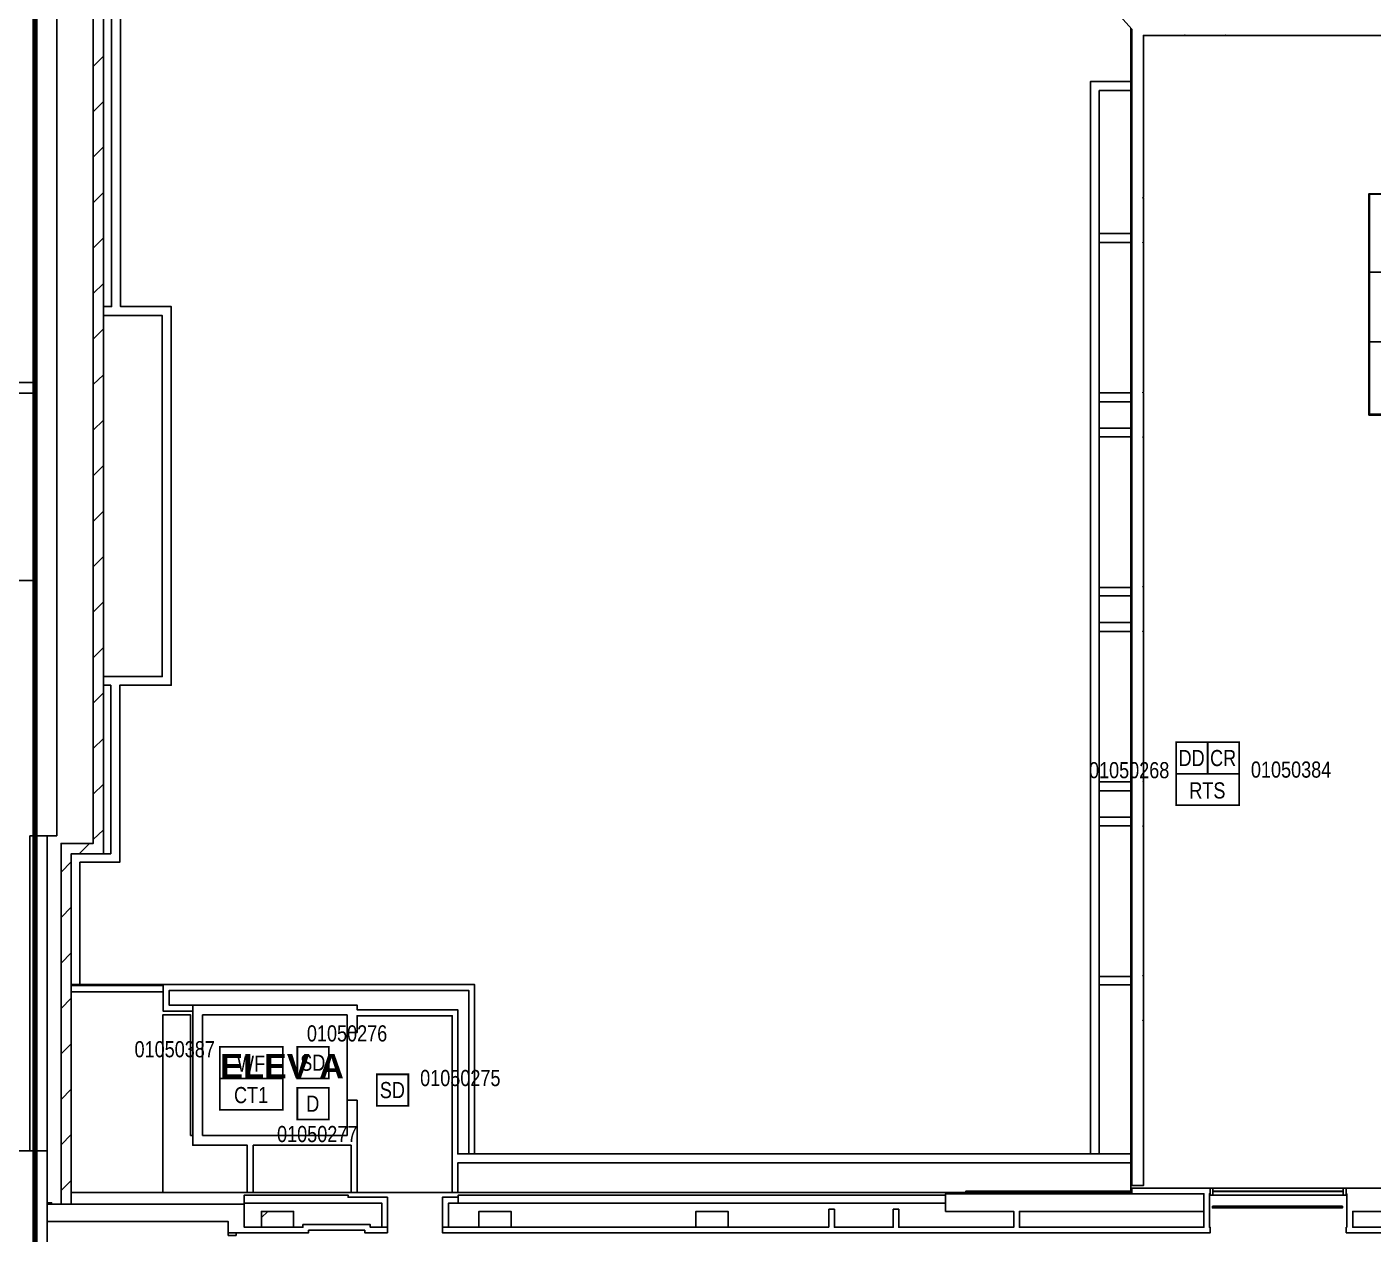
# Model space of a CAD drawing. Header units: inches. Extents: x 10004 to 17737, y 28227 to 35905.
# Drawn here: x 11699 to 12699, y 29451 to 30347 of the extents above; entities that cross this region are included whole.
import ezdxf
from ezdxf.enums import TextEntityAlignment as Align

# ---------------------------------------------------------------- set-up
doc = ezdxf.new("R2010")
doc.units = ezdxf.units.IN
doc.header["$LTSCALE"] = 0.25
doc.header["$MEASUREMENT"] = 0
for name, color, linetype in [('BACKGROUND', 8, 'Continuous'), ('DUCT DETECTOR', 1, 'Continuous'), ('HEAT DETECTOR', 1, 'Continuous'), ('MONITOR MODULE', 1, 'Continuous'), ('RELAY MODULES', 1, 'Continuous'), ('REMOTE TEST STATION', 1, 'Continuous'), ('SMOKE DETECTOR', 1, 'Continuous'), ('WATERFLOW SWITCH', 1, 'Continuous')]:
    doc.layers.add(name, color=color, linetype=linetype)
doc.styles.add('Arial', font='arial.ttf', dxfattribs={"width": 0.8})
doc.styles.add('PDF Arial Bold', font='arialbd.ttf')

# ---------------------------------------------------------------- blocks, each defined once
blk = doc.blocks.new('SIGA-HRD')
at = {"layer": 'HEAT DETECTOR', "const_width": 1.3}
blk.add_lwpolyline([(-11.5, -11.68), (-11.5, 11.7), (11.89, 11.7), (11.89, -11.68)], close=True, dxfattribs=at)
at = {"layer": 'HEAT DETECTOR', "style": 'Arial', "width": 0.8}
blk.add_text('D', height=12, dxfattribs=at).set_placement((0, 0), align=Align.MIDDLE)
for tag, p in [('ADDRESS', (20.64, 8.96)), ('ZONE', (20.64, -8.58))]:
    blk.add_attdef(tag, text='', height=12, dxfattribs=at).set_placement(p, align=Align.MIDDLE_LEFT)
blk.add_attdef('SUBSCRIPT', text='', height=12, dxfattribs=at).set_placement((-16.56, -9.02), align=Align.MIDDLE_RIGHT)
blk = doc.blocks.new('WATERFLOW SWITCH')
at = {"layer": 'WATERFLOW SWITCH', "const_width": 1.25}
blk.add_lwpolyline([(-23.19, 12.37), (23.58, 12.37), (23.58, -11.01), (-23.19, -11.01)], close=True, dxfattribs=at)
at = {"layer": 'WATERFLOW SWITCH', "style": 'Arial', "width": 0.8}
blk.add_text('WF', height=12, dxfattribs=at).set_placement((0, 0), align=Align.MIDDLE)
for tag, p in [('ADDRESS', (28.76, 11.59)), ('ZONE', (29.08, -8.75))]:
    blk.add_attdef(tag, text='', height=12, dxfattribs=at).set_placement(p, align=Align.MIDDLE_LEFT)
blk = doc.blocks.new('SIGA-CR')
at = {"layer": 'RELAY MODULES', "const_width": 1.3}
blk.add_lwpolyline([(-11.5, -11.68), (-11.5, 11.7), (11.89, 11.7), (11.89, -11.68)], close=True, dxfattribs=at)
at = {"layer": 'RELAY MODULES', "style": 'Arial', "width": 0.8}
blk.add_text('CR', height=12, dxfattribs=at).set_placement((0, 0), align=Align.MIDDLE)
for tag, p in [('ADDRESS', (20.64, 8.96)), ('ZONE', (20.64, -8.58))]:
    blk.add_attdef(tag, text='', height=12, dxfattribs=at).set_placement(p, align=Align.MIDDLE_LEFT)
blk.add_attdef('SUBSCRIPT', text='', height=12, dxfattribs=at).set_placement((-16.56, -9.02), align=Align.MIDDLE_RIGHT)
blk = doc.blocks.new('SIGA-SD')
at = {"layer": 'DUCT DETECTOR', "const_width": 1.3}
blk.add_lwpolyline([(-11.5, -11.68), (-11.5, 11.7), (11.89, 11.7), (11.89, -11.68)], close=True, dxfattribs=at)
at = {"layer": 'DUCT DETECTOR', "style": 'Arial', "width": 0.8}
blk.add_text('DD', height=12, dxfattribs=at).set_placement((0, 0), align=Align.MIDDLE)
for tag, p in [('ADDRESS', (20.64, 8.96)), ('ZONE', (20.64, -8.58))]:
    blk.add_attdef(tag, text='', height=12, dxfattribs=at).set_placement(p, align=Align.MIDDLE_LEFT)
blk.add_attdef('SUBSCRIPT', text='', height=12, dxfattribs=at).set_placement((-16.56, -9.02), align=Align.MIDDLE_RIGHT)
blk = doc.blocks.new('SD-TRK')
at = {"layer": 'REMOTE TEST STATION', "const_width": 1.25}
blk.add_lwpolyline([(-23.19, 12.37), (23.58, 12.37), (23.58, -11.01), (-23.19, -11.01)], close=True, dxfattribs=at)
at = {"layer": 'REMOTE TEST STATION', "style": 'Arial', "width": 0.8}
blk.add_text('RTS', height=12, dxfattribs=at).set_placement((0, 0), align=Align.MIDDLE)
blk.add_attdef('DD_NUMBER', text='', height=12, dxfattribs=at).set_placement((29.49, 10.17), align=Align.MIDDLE_LEFT)
blk = doc.blocks.new('SIGA-PD')
at = {"layer": 'SMOKE DETECTOR', "const_width": 1.3}
blk.add_lwpolyline([(-11.5, -11.68), (-11.5, 11.7), (11.89, 11.7), (11.89, -11.68)], close=True, dxfattribs=at)
at = {"layer": 'SMOKE DETECTOR', "style": 'Arial', "width": 0.8}
blk.add_text('SD', height=12, dxfattribs=at).set_placement((0, 0), align=Align.MIDDLE)
for tag, p in [('ADDRESS', (20.64, 8.96)), ('ZONE', (20.64, -8.58))]:
    blk.add_attdef(tag, text='', height=12, dxfattribs=at).set_placement(p, align=Align.MIDDLE_LEFT)
blk.add_attdef('SUBSCRIPT', text='', height=12, dxfattribs=at).set_placement((-16.56, -9.02), align=Align.MIDDLE_RIGHT)
blk = doc.blocks.new('SIGA-CT1')
at = {"layer": 'MONITOR MODULE', "const_width": 1.25}
blk.add_lwpolyline([(-23.19, 12.37), (23.58, 12.37), (23.58, -11.01), (-23.19, -11.01)], close=True, dxfattribs=at)
at = {"layer": 'MONITOR MODULE', "style": 'Arial', "width": 0.8}
blk.add_text('CT1', height=12, dxfattribs=at).set_placement((0, 0), align=Align.MIDDLE)

msp = doc.modelspace()

# ---------------------------------------------------------------- linework, layer by layer
at = {"lineweight": 0, "const_width": 4}
msp.add_lwpolyline([(11704.98, 30812.14), (11704.98, 29435.5)], dxfattribs=at)
at = {"layer": 'BACKGROUND'}
for points in [[(11704.33, 30075.41), (11704.33, 29746.63), (11721.21, 29746.63), (11721.21, 30786.49), (11721.21, 30803.38), (11271.37, 30803.38), (11271.37, 30786.49), (11704.33, 30786.49), (11704.33, 30083.38), (10543.09, 30083.38), (10543.09, 30075.41)], [(12589.04, 30341.43), (12589.04, 30341.11)], [(11701.14, 29746.63), (11701.14, 29512.47), (11714.21, 29512.47), (11714.21, 29746.63)], [(12579.8, 29484.76), (12579.8, 29479.66)], [(12678.88, 29484.76), (12676.65, 29484.76), (12676.65, 29479.66), (12678.88, 29479.66)], [(11962.7, 29455.77), (11966.84, 29455.77), (11966.84, 29473.61), (11966.84, 29478.07), (11937.53, 29478.07), (11937.53, 29479.66), (11860.44, 29479.66), (11860.44, 29473.61), (11937.53, 29473.61), (11962.7, 29473.61)], [(12381.32, 29479.66), (12019.41, 29479.66), (12019.41, 29473.61), (12381.32, 29473.61)], [(12579.48, 29471.38), (12676.01, 29471.38)], [(12579.48, 29471.38), (12579.48, 29471.06), (12579.48, 29470.74), (12579.48, 29470.42), (12579.48, 29470.1), (12579.48, 29470.42), (12579.48, 29470.74), (12579.48, 29471.06)], [(12676.01, 29470.1), (12579.48, 29470.1)], [(12676.01, 29471.38), (12676.01, 29471.06), (12676.01, 29470.74), (12676.01, 29470.42), (12676.01, 29470.1), (12676.01, 29470.42), (12676.01, 29470.74), (12676.01, 29471.06)], [(12728.58, 29467.55), (12728.58, 29455.77), (12683.66, 29455.77), (12683.66, 29467.55)]]:
    msp.add_lwpolyline(points, close=True, dxfattribs=at)
for points in [[(11755.3, 30442.42), (11755.94, 30442.42), (11755.94, 30408.65), (11748.29, 30408.65), (11748.29, 29740.9), (11732.05, 29740.9), (11724.4, 29740.9), (11724.4, 29472.97), (11732.05, 29472.97), (11732.05, 29630.67), (11732.05, 29635.45), (11732.05, 29636.08), (11732.05, 29733.25), (11738.42, 29733.25), (11748.29, 29733.25), (11761.36, 29733.25), (11761.36, 29858.46), (11755.94, 29858.46), (11755.94, 29864.83), (11755.94, 30133.08), (11755.94, 30139.77), (11755.94, 30408.65), (11755.94, 30139.77)], [(12519.59, 30345.89), (12438.03, 30437), (12426.24, 30437), (12426.24, 30437.64), (12426.24, 30443.69)], [(11732.05, 29630.67), (11800.22, 29630.67), (11800.22, 29635.45), (11738.42, 29635.45), (11738.42, 29726.88), (11761.36, 29726.88), (11768.05, 29726.88), (11768.05, 29858.46), (11799.59, 29858.46), (11806.28, 29858.46), (11806.28, 30133.08), (11806.28, 30139.77), (11768.68, 30139.77), (11768.68, 30408.65)], [(11761.99, 30408.65), (11761.99, 30139.77), (11755.94, 30139.77), (11755.94, 30133.08), (11799.59, 30133.08), (11799.59, 29864.83), (11755.94, 29864.83), (11755.94, 29858.46), (11755.94, 29733.25), (11748.29, 29733.25), (11738.42, 29733.25), (11732.05, 29733.25), (11732.05, 29636.08), (11732.05, 29635.45), (11732.05, 29636.08), (11800.22, 29636.08), (11800.22, 29635.45), (11738.42, 29635.45), (11732.05, 29635.45), (11732.05, 29630.67), (11732.05, 29481.57), (12518.95, 29481.57)], [(12558.77, 30341.43), (12558.77, 30341.11), (12528.19, 30341.11), (12558.77, 30341.11), (12558.77, 30341.43), (12559.09, 30341.43), (12559.09, 30341.11), (12589.04, 30341.11), (12589.04, 30341.43), (12589.04, 30341.11), (12754.38, 30341.11)], [(12619.94, 30341.11), (12589.04, 30341.11), (12559.09, 30341.11), (12559.09, 30341.43)], [(12589.04, 30341.43), (12589.04, 30341.43)], [(12519.59, 29486.67), (12528.19, 29486.67), (12528.19, 29609.32), (12527.87, 29609.32), (12527.87, 29609.64), (12528.19, 29609.64), (12528.19, 29642.46), (12527.87, 29642.46), (12527.87, 29642.77), (12528.19, 29642.77), (12528.19, 29753.64), (12527.87, 29753.64), (12527.87, 29753.96), (12528.19, 29753.96), (12528.19, 29787.09), (12527.87, 29787.09), (12528.19, 29787.09), (12528.19, 29898.28), (12527.87, 29898.28), (12527.87, 29898.6), (12528.19, 29898.6), (12528.19, 29931.41), (12527.87, 29931.41), (12527.87, 29931.73), (12528.19, 29931.73), (12528.19, 30042.6), (12527.87, 30042.6), (12527.87, 30042.92), (12528.19, 30042.92), (12528.19, 30075.73), (12527.87, 30075.73), (12527.87, 30076.05), (12528.19, 30076.05), (12528.19, 30187.23), (12527.87, 30187.23), (12527.87, 30187.55), (12528.19, 30187.55), (12528.19, 30220.37), (12527.87, 30220.37), (12527.87, 30220.69), (12528.19, 30220.69), (12528.19, 30341.11), (12528.19, 30220.69), (12527.87, 30220.69)], [(11748.29, 30318.17), (11755.94, 30325.82)], [(12519.59, 30307.02), (12495.37, 30307.02), (12489, 30307.02), (12489, 29510.24), (12495.37, 29510.24)], [(11748.29, 30284.4), (11755.94, 30292.05)], [(12495.37, 30300.33), (12519.59, 30300.33)], [(11748.29, 30250.63), (11755.94, 30258.28)], [(11748.29, 30216.86), (11755.94, 30224.51)], [(12710.74, 30059.16), (12695.76, 30059.16), (12695.76, 30223.55), (12931.83, 30223.55)], [(12709.14, 30165.25), (12696.08, 30165.25), (12696.08, 30223.23), (12932.15, 30223.23)], [(12709.14, 30223.23), (12696.08, 30223.23), (12696.08, 30059.8), (12710.42, 30059.8)], [(12527.87, 30220.37), (12528.19, 30220.37), (12528.19, 30187.55), (12527.87, 30187.55)], [(12519.59, 30193.92), (12495.37, 30193.92)], [(11748.29, 30183.09), (11755.94, 30190.74)], [(12495.37, 30187.23), (12519.59, 30187.23)], [(11748.29, 30149.32), (11755.94, 30156.97)], [(11799.59, 30133.08), (11799.59, 29864.83), (11755.94, 29864.83)], [(11748.29, 30115.55), (11755.94, 30123.2)], [(12709.14, 30113.64), (12696.08, 30113.64), (12696.08, 30072.86), (12696.08, 30059.8), (12728.58, 30059.8)], [(11748.29, 30081.78), (11755.94, 30089.11)], [(12519.59, 30075.73), (12495.37, 30075.73)], [(12527.87, 30075.73), (12528.19, 30075.73), (12528.19, 30042.92), (12527.87, 30042.92)], [(12495.37, 30069.04), (12519.59, 30069.04)], [(11748.29, 30048.01), (11755.94, 30055.34)], [(12519.59, 30049.29), (12495.37, 30049.29)], [(12495.37, 30042.92), (12519.59, 30042.92)], [(11748.29, 30013.92), (11755.94, 30021.57)], [(11748.29, 29980.15), (11755.94, 29987.8)], [(11748.29, 29946.38), (11755.94, 29954.03)], [(10543.09, 29936.19), (11704.33, 29936.19)], [(12527.87, 29931.41), (12528.19, 29931.41), (12528.19, 29898.6), (12527.87, 29898.6)], [(12519.59, 29931.09), (12495.37, 29931.09)], [(12495.37, 29924.72), (12519.59, 29924.72)], [(11748.29, 29912.61), (11755.94, 29920.26)], [(12519.59, 29904.97), (12495.37, 29904.97)], [(12495.37, 29898.28), (12519.59, 29898.28)], [(11748.29, 29878.85), (11755.94, 29886.49)], [(11748.29, 29845.08), (11755.94, 29852.72)], [(11755.94, 29858.46), (11755.94, 29733.25)], [(11748.29, 29811.31), (11755.94, 29818.95)], [(11748.29, 29777.54), (11755.94, 29784.86)], [(12519.59, 29786.77), (12495.37, 29786.77)], [(12527.87, 29787.09), (12527.87, 29787.09)], [(12527.87, 29787.09), (12528.19, 29787.09), (12528.19, 29753.96), (12527.87, 29753.96)], [(12495.37, 29780.08), (12519.59, 29780.08)], [(12519.59, 29760.33), (12495.37, 29760.33)], [(12495.37, 29753.96), (12519.59, 29753.96)], [(11748.29, 29743.77), (11755.94, 29751.09)], [(11737.78, 29733.25), (11745.43, 29740.9)], [(11724.4, 29719.55), (11732.05, 29727.2)], [(11724.4, 29685.78), (11732.05, 29693.43)], [(11724.4, 29652.01), (11732.05, 29659.66)], [(12519.59, 29642.14), (12495.37, 29642.14)], [(12527.87, 29642.46), (12528.19, 29642.46), (12528.19, 29609.64), (12527.87, 29609.64)], [(12519.59, 29510.24), (12019.09, 29510.24), (12019.09, 29612.83), (12019.09, 29617.29), (11944.22, 29617.29), (11944.22, 29620.79), (11822.21, 29620.79), (11804.68, 29620.79), (11804.68, 29631.62), (12027.37, 29631.62), (12027.37, 29510.24), (12031.51, 29510.24), (12031.51, 29636.08), (12027.37, 29636.08), (11800.22, 29636.08), (11800.22, 29631.62), (11800.22, 29616.33), (11804.68, 29616.33), (11822.21, 29616.33), (11822.21, 29620.79), (11822.21, 29613.46), (11822.21, 29523.94), (11820.61, 29523.94), (11820.61, 29613.46), (11799.9, 29613.46), (11799.9, 29481.57)], [(12495.37, 29635.77), (12519.59, 29635.77)], [(11724.4, 29618.24), (11732.05, 29625.89)], [(12014.95, 29612.83), (12014.95, 29481.57), (12014.95, 29612.83), (11944.22, 29612.83), (11944.22, 29600.4), (11936.9, 29600.4), (11936.9, 29613.46), (11829.53, 29613.46), (11829.53, 29523.94), (11936.9, 29523.94), (11936.9, 29612.83)], [(12527.87, 29609.32), (12528.19, 29609.32), (12528.19, 29486.67), (12527.87, 29486.67)], [(11724.4, 29584.47), (11732.05, 29592.12)], [(11724.4, 29550.7), (11732.05, 29558.35)], [(11822.21, 29523.94), (11822.21, 29516.61), (11862.67, 29516.61), (11862.67, 29481.57), (11867.13, 29481.57), (11867.13, 29516.61), (11939.76, 29516.61), (11939.76, 29481.57), (11944.22, 29481.57), (11944.22, 29516.61), (11944.22, 29523.94), (11944.22, 29550.07), (11936.9, 29550.07), (11936.9, 29523.94), (11829.53, 29523.94)], [(11724.4, 29516.93), (11732.05, 29524.58)], [(11739.37, 29393.32), (11732.05, 29399.06), (11723.44, 29402.56), (11714.21, 29403.84), (11723.44, 29405.11), (11732.05, 29408.61), (11739.37, 29414.35), (11714.21, 29439.84), (11714.21, 29441.75), (11714.21, 29512.47), (11690.31, 29512.47), (11690.31, 29448.12), (10878.56, 29448.12), (10878.56, 29455.77), (11296.54, 29455.77), (11296.54, 29472.65), (10530.03, 29472.65)], [(12014.95, 29481.57), (12019.09, 29481.57), (12019.09, 29503.55), (12519.59, 29503.55)], [(11724.4, 29483.16), (11732.05, 29490.49)], [(12441.53, 29467.55), (12489.32, 29467.55), (12441.53, 29467.55), (12436.12, 29467.55), (12436.12, 29455.77), (12573.11, 29455.77), (12573.11, 29480.61), (12519.59, 29480.61), (12519.59, 29484.76), (12577.89, 29484.76), (12579.8, 29484.76), (12628.22, 29484.76), (12676.65, 29484.76), (12676.65, 29479.66), (12628.22, 29479.66), (12579.8, 29479.66), (12577.89, 29479.66), (12577.89, 29484.76), (12577.89, 29480.61), (12577.25, 29480.61), (12577.25, 29455.77), (12577.89, 29455.77), (12577.89, 29451.62), (12436.12, 29451.62), (12431.97, 29451.62), (12342.45, 29451.62), (12298.81, 29451.62), (12294.67, 29451.62), (12007.62, 29451.62), (12007.62, 29455.77), (12012.08, 29455.77), (12012.08, 29473.61), (12019.41, 29473.61), (12019.41, 29478.07), (12007.62, 29478.07), (12007.62, 29473.61), (12007.62, 29455.77)], [(12519.59, 29481.89), (12396.29, 29481.89), (12396.29, 29481.57), (12519.59, 29481.57), (12396.29, 29481.57), (12396.29, 29482.53), (12519.59, 29482.53)], [(12397.25, 29481.89), (12397.25, 29481.57)], [(12401.07, 29481.89), (12401.07, 29481.57)], [(12404.9, 29481.89), (12404.9, 29481.57)], [(12408.4, 29481.89), (12408.4, 29481.57)], [(12412.22, 29481.89), (12412.22, 29481.57)], [(12416.05, 29481.89), (12416.05, 29481.57)], [(12419.87, 29481.89), (12419.87, 29481.57)], [(12423.37, 29481.89), (12423.37, 29481.57)], [(12427.2, 29481.89), (12427.2, 29481.57)], [(12431.02, 29481.89), (12431.02, 29481.57)], [(12434.84, 29481.89), (12434.84, 29481.57)], [(12438.35, 29481.89), (12438.35, 29481.57)], [(12442.17, 29481.89), (12442.17, 29481.57)], [(12445.99, 29481.89), (12445.99, 29481.57)], [(12449.5, 29481.89), (12449.5, 29481.57)], [(12453.32, 29481.89), (12453.32, 29481.57)], [(12457.14, 29481.89), (12457.14, 29481.57)], [(12460.97, 29481.89), (12460.97, 29481.57)], [(12464.47, 29481.89), (12464.47, 29481.57)], [(12468.29, 29481.89), (12468.29, 29481.57)], [(12472.12, 29481.89), (12472.12, 29481.57)], [(12475.62, 29481.89), (12475.62, 29481.57)], [(12479.44, 29481.89), (12479.44, 29481.57)], [(12483.27, 29481.89), (12483.27, 29481.57)], [(12487.09, 29481.89), (12487.09, 29481.57)], [(12490.59, 29481.89), (12490.59, 29481.57)], [(12494.42, 29481.89), (12494.42, 29481.57)], [(12498.24, 29481.89), (12498.24, 29481.57)], [(12502.06, 29481.89), (12502.06, 29481.57)], [(12505.57, 29481.89), (12505.57, 29481.57)], [(12509.39, 29481.89), (12509.39, 29481.57)], [(12513.21, 29481.89), (12513.21, 29481.57)], [(12516.72, 29481.89), (12516.72, 29481.57)], [(12676.65, 29482.21), (12628.22, 29482.21), (12579.8, 29482.21), (12628.22, 29482.21), (12628.22, 29482.53), (12628.22, 29482.21), (12676.65, 29482.21), (12676.65, 29482.53), (12628.22, 29482.53), (12579.8, 29482.53), (12579.8, 29482.21)], [(12728.58, 29484.76), (12678.88, 29484.76), (12678.88, 29480.61), (12679.2, 29480.61), (12679.2, 29455.77), (12678.88, 29455.77), (12678.88, 29451.62), (12728.58, 29451.62), (12745.46, 29451.62), (12757.57, 29451.62), (12757.57, 29455.77), (12759.48, 29455.77), (12759.48, 29491.45), (12768.72, 29490.17), (12777.32, 29486.67), (12784.97, 29480.93), (12790.38, 29473.61), (12794.21, 29465), (12795.48, 29455.77)], [(11717.39, 29472.97), (11717.39, 29473.92), (11714.21, 29473.92)], [(11873.18, 29455.77), (11860.44, 29455.77), (11860.44, 29459.91), (11860.44, 29472.97), (11714.21, 29472.97), (11714.21, 29459.91), (11848.65, 29459.91), (11848.65, 29451.62), (11848.65, 29449.71), (11854.38, 29449.71), (11854.38, 29451.62)], [(12441.53, 29480.61), (12381.32, 29480.61), (12381.32, 29467.55), (12431.97, 29467.55), (12431.97, 29455.77), (12346.59, 29455.77), (12346.59, 29469.15), (12342.45, 29469.15), (12342.45, 29455.77), (12298.81, 29455.77), (12298.81, 29469.15), (12294.67, 29469.15), (12294.67, 29455.77)], [(12489.32, 29467.55), (12573.11, 29467.55), (12573.11, 29480.61), (12489.32, 29480.61), (12441.53, 29480.61), (12489.32, 29480.61)], [(11848.65, 29451.62), (11860.44, 29451.62), (11904.08, 29451.62), (11908.22, 29451.62), (11908.22, 29453.54), (11949.96, 29453.54), (11949.96, 29451.62), (11954.1, 29451.62), (11966.84, 29451.62), (11966.84, 29455.77), (11954.1, 29455.77), (11954.1, 29457.68), (11949.96, 29457.68), (11908.22, 29457.68), (11904.08, 29457.68), (11904.08, 29455.77), (11897.07, 29455.77), (11897.07, 29467.55), (11873.18, 29467.55), (11873.18, 29455.77), (11897.07, 29455.77)], [(11873.18, 29463.09), (11877.96, 29467.55)], [(12058.59, 29455.77), (12058.59, 29467.55), (12034.7, 29467.55), (12034.7, 29455.77)], [(12219.8, 29455.77), (12219.8, 29467.55), (12195.9, 29467.55), (12195.9, 29455.77)], [(12579.48, 29471.38), (12579.48, 29471.38)], [(12579.48, 29471.38), (12579.48, 29471.38)], [(12579.48, 29471.38), (12579.48, 29471.38)], [(12579.48, 29471.38), (12579.48, 29471.06)], [(12579.48, 29471.06), (12579.48, 29471.38)], [(12579.48, 29471.06), (12579.48, 29471.06)], [(12579.48, 29471.06), (12579.48, 29471.06)], [(12579.48, 29471.06), (12579.48, 29471.06)], [(12579.48, 29471.06), (12579.48, 29470.74)], [(12579.48, 29470.74), (12579.48, 29471.06)], [(12579.48, 29471.06), (12579.48, 29471.06)], [(12579.48, 29470.74), (12579.48, 29470.42)], [(12579.48, 29470.42), (12579.48, 29470.74)], [(12579.48, 29470.42), (12579.48, 29470.42)], [(12579.48, 29470.42), (12579.48, 29470.1)], [(12579.48, 29470.1), (12579.48, 29470.42)], [(12579.48, 29470.1), (12579.48, 29470.1)], [(12579.48, 29470.1), (12579.48, 29470.1)], [(12579.48, 29470.1), (12579.48, 29470.1)], [(12676.01, 29471.38), (12676.01, 29471.38)], [(12676.01, 29471.38), (12676.01, 29471.38)], [(12676.01, 29471.38), (12676.01, 29471.38)], [(12676.01, 29471.38), (12676.01, 29471.06)], [(12676.01, 29471.06), (12676.01, 29471.38)], [(12676.01, 29471.06), (12676.01, 29471.06)], [(12676.01, 29471.06), (12676.01, 29471.06)], [(12676.01, 29471.06), (12676.01, 29471.06)], [(12676.01, 29471.06), (12676.01, 29470.74)], [(12676.01, 29470.74), (12676.01, 29471.06)], [(12676.01, 29471.06), (12676.01, 29471.06)], [(12676.01, 29470.74), (12676.01, 29470.42)], [(12676.01, 29470.42), (12676.01, 29470.74)], [(12676.01, 29470.42), (12676.01, 29470.42)], [(12676.01, 29470.42), (12676.01, 29470.1)], [(12676.01, 29470.1), (12676.01, 29470.42)], [(12676.01, 29470.1), (12676.01, 29470.1)], [(12676.01, 29470.1), (12676.01, 29470.1)], [(12676.01, 29470.1), (12676.01, 29470.1)]]:
    msp.add_lwpolyline(points, dxfattribs=at)
at = {"layer": 'BACKGROUND', "ltscale": 0.656667}
for points in [[(12518.95, 29482.53), (12518.95, 30346.53)], [(12519.59, 30345.89), (12519.59, 29486.67)], [(12495.37, 29510.24), (12495.37, 30300.33)]]:
    msp.add_lwpolyline(points, dxfattribs=at)
at = {"layer": 'BACKGROUND', "ltscale": 0.718333}
msp.add_lwpolyline([(12294.67, 29455.77), (12007.62, 29455.77)], dxfattribs=at)

# ---------------------------------------------------------------- block references
at = {"layer": 'DUCT DETECTOR'}
msp.add_blockref('SIGA-SD', (12564.04, 29804.33), dxfattribs=at).add_auto_attribs({'SUBSCRIPT': '01050268'})
at = {"layer": 'HEAT DETECTOR'}
ref = msp.add_blockref('SIGA-HRD', (11911.4, 29547.56), dxfattribs=at)
ref.add_attrib('SUBSCRIPT', '01050277', dxfattribs={"height": 12, "style": 'Arial', "width": 0.8}).set_placement((11944.5, 29525), align=Align.MIDDLE_RIGHT)
at = {"layer": 'MONITOR MODULE'}
msp.add_blockref('SIGA-CT1', (11865.56, 29553.94), dxfattribs=at)
at = {"layer": 'RELAY MODULES'}
msp.add_blockref('SIGA-CR', (12587.43, 29804.33), dxfattribs=at).add_auto_attribs({'ZONE': '01050384'})
at = {"layer": 'REMOTE TEST STATION'}
msp.add_blockref('SD-TRK', (12575.73, 29780.27), dxfattribs=at)
at = {"layer": 'SMOKE DETECTOR'}
ref = msp.add_blockref('SIGA-PD', (11911.4, 29578), dxfattribs=at)
ref.add_attrib('ADDRESS', '01050276', dxfattribs={"height": 12, "style": 'Arial', "width": 0.8}).set_placement((11907, 29599.77), align=Align.MIDDLE_LEFT)
msp.add_blockref('SIGA-PD', (11970.46, 29557.65), dxfattribs=at).add_auto_attribs({'ADDRESS': '01050275'})
at = {"layer": 'WATERFLOW SWITCH'}
ref = msp.add_blockref('WATERFLOW SWITCH', (11865.56, 29577.32), dxfattribs=at)
ref.add_attrib('ADDRESS', '01050387', dxfattribs={"height": 12, "style": 'Arial', "width": 0.8}).set_placement((11779, 29588), align=Align.MIDDLE_LEFT)

# ---------------------------------------------------------------- texts
at = {"layer": 'BACKGROUND', "insert": (11842.59, 29566.31), "char_height": 18.216, "attachment_point": 7, "style": 'PDF Arial Bold'}
msp.add_mtext('ELEV A', dxfattribs=at)

doc.saveas('drawing.dxf')
